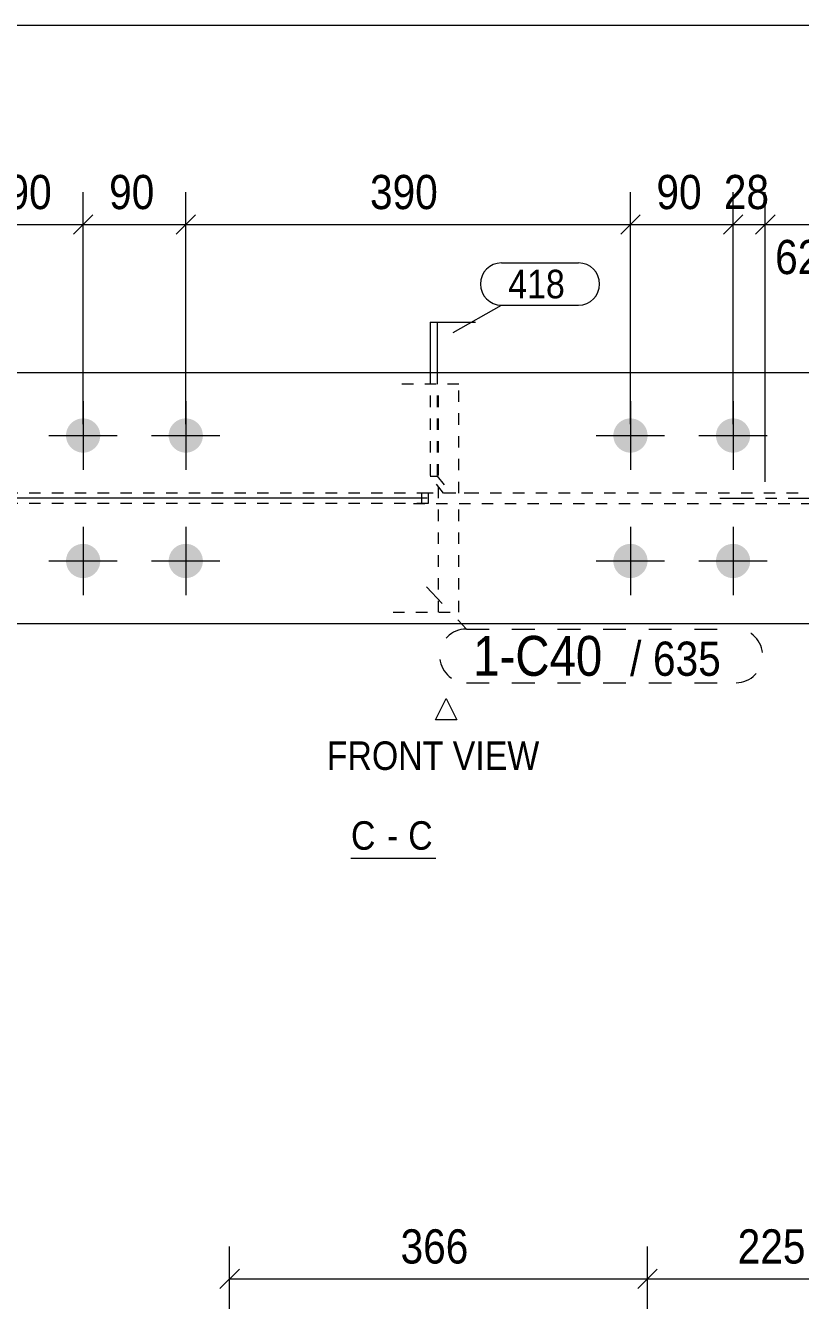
# Model space of a CAD drawing. Header units: millimetres. Extents: x 2 to 579, y 1 to 825.
# Drawn here: x 196.5 to 264.5, y 713.2 to 825 of the extents above; entities that cross this region are included whole.
import ezdxf

# ---------------------------------------------------------------- set-up
doc = ezdxf.new("R2010")
doc.units = ezdxf.units.MM
for name, pattern in [('XKITLINE00', [0]), ('XKITLINE01', [4, 1, -1, 1, -1]), ('XKITLINE02', [4, 2, -2]), ('XKITLINE03', [6, 3, -1, 1, -1])]:
    doc.linetypes.add(name, pattern=pattern)
for name, color, linetype, lineweight in [('Bolt', 3, 'Continuous', 0), ('Dimensions', 7, 'Continuous', 0), ('DrawingSheet', 5, 'Continuous', 0), ('OtherObjectType', 7, 'Continuous', 0), ('Part', 2, 'Continuous', 0), ('PartMark', 7, 'Continuous', 0)]:
    doc.layers.add(name, color=color, linetype=linetype, lineweight=lineweight)
doc.styles.add('ARIAL', font='ARIAL.TTF')

# ---------------------------------------------------------------- blocks, each defined once
blk = doc.blocks.new('*A58')
at = {"layer": 'Bolt'}
for points in [[(201.61, 790.55), (201.64, 790.55), (201.68, 790.55), (201.72, 790.54), (201.75, 790.54), (201.79, 790.53), (201.83, 790.53), (201.86, 790.52), (201.9, 790.51), (201.94, 790.51), (201.97, 790.5), (202.01, 790.49), (202.04, 790.47), (202.08, 790.46), (202.11, 790.45), (202.14, 790.44), (202.18, 790.42), (202.21, 790.41), (202.25, 790.39), (202.28, 790.37), (202.31, 790.36), (202.34, 790.34), (202.37, 790.32), (202.4, 790.3), (202.43, 790.28), (202.46, 790.25), (202.49, 790.23), (202.52, 790.21), (202.55, 790.19), (202.58, 790.16), (202.61, 790.14), (202.63, 790.11), (202.66, 790.08), (202.68, 790.06), (202.71, 790.03), (202.73, 790), (202.75, 789.97), (202.78, 789.94), (202.8, 789.91), (202.82, 789.88), (202.84, 789.85), (202.86, 789.82), (202.88, 789.79), (202.89, 789.76), (202.91, 789.72), (202.93, 789.69), (202.94, 789.66), (202.96, 789.62), (202.97, 789.59), (202.98, 789.56), (203, 789.52), (203.01, 789.49), (203.02, 789.45), (203.03, 789.41), (203.03, 789.38), (203.04, 789.34), (203.05, 789.31), (203.05, 789.27), (203.06, 789.23), (203.06, 789.2), (203.07, 789.16), (203.07, 789.12), (203.07, 789.09), (203.07, 789.05), (203.07, 789.01), (203.07, 788.98), (203.07, 788.94), (203.06, 788.9), (203.06, 788.87), (203.05, 788.83), (203.05, 788.79), (203.04, 788.76), (203.03, 788.72), (203.03, 788.69), (203.02, 788.65), (203.01, 788.61), (203, 788.58), (202.98, 788.54), (202.97, 788.51), (202.96, 788.48), (202.94, 788.44), (202.93, 788.41), (202.91, 788.38), (202.89, 788.34), (202.88, 788.31), (202.86, 788.28), (202.84, 788.25), (202.82, 788.22), (202.8, 788.19), (202.78, 788.16), (202.75, 788.13), (202.73, 788.1), (202.71, 788.07), (202.68, 788.04), (202.66, 788.02), (202.63, 787.99), (202.61, 787.96), (202.58, 787.94), (202.55, 787.91), (202.52, 787.89), (202.49, 787.87), (202.46, 787.85), (202.43, 787.82), (202.4, 787.8), (202.37, 787.78), (202.34, 787.76), (202.31, 787.74), (202.28, 787.73), (202.25, 787.71), (202.21, 787.69), (202.18, 787.68), (202.14, 787.66), (202.11, 787.65), (202.08, 787.64), (202.04, 787.63), (202.01, 787.61), (201.97, 787.6), (201.94, 787.59), (201.9, 787.59), (201.86, 787.58), (201.83, 787.57), (201.79, 787.57), (201.75, 787.56), (201.72, 787.56), (201.68, 787.55), (201.64, 787.55), (201.61, 787.55), (201.57, 787.55), (201.53, 787.55), (201.5, 787.55), (201.46, 787.55), (201.42, 787.56), (201.39, 787.56), (201.35, 787.57), (201.31, 787.57), (201.28, 787.58), (201.24, 787.59), (201.21, 787.59), (201.17, 787.6), (201.14, 787.61), (201.1, 787.63), (201.07, 787.64), (201.03, 787.65), (201, 787.66), (200.96, 787.68), (200.93, 787.69), (200.9, 787.71), (200.86, 787.73), (200.83, 787.74), (200.8, 787.76), (200.77, 787.78), (200.74, 787.8), (200.71, 787.82), (200.68, 787.85), (200.65, 787.87), (200.62, 787.89), (200.59, 787.91), (200.56, 787.94), (200.54, 787.96), (200.51, 787.99), (200.48, 788.02), (200.46, 788.04), (200.44, 788.07), (200.41, 788.1), (200.39, 788.13), (200.37, 788.16), (200.34, 788.19), (200.32, 788.22), (200.3, 788.25), (200.28, 788.28), (200.27, 788.31), (200.25, 788.34), (200.23, 788.38), (200.21, 788.41), (200.2, 788.44), (200.19, 788.48), (200.17, 788.51), (200.16, 788.54), (200.15, 788.58), (200.14, 788.61), (200.13, 788.65), (200.12, 788.69), (200.11, 788.72), (200.1, 788.76), (200.09, 788.79), (200.09, 788.83), (200.08, 788.87), (200.08, 788.9), (200.08, 788.94), (200.07, 788.98), (200.07, 789.01), (200.07, 789.05), (200.07, 789.09), (200.07, 789.12), (200.08, 789.16), (200.08, 789.2), (200.08, 789.23), (200.09, 789.27), (200.09, 789.31), (200.1, 789.34), (200.11, 789.38), (200.12, 789.41), (200.13, 789.45), (200.14, 789.49), (200.15, 789.52), (200.16, 789.56), (200.17, 789.59), (200.19, 789.62), (200.2, 789.66), (200.21, 789.69), (200.23, 789.72), (200.25, 789.76), (200.27, 789.79), (200.28, 789.82), (200.3, 789.85), (200.32, 789.88), (200.34, 789.91), (200.37, 789.94), (200.39, 789.97), (200.41, 790), (200.44, 790.03), (200.46, 790.06), (200.48, 790.08), (200.51, 790.11), (200.54, 790.14), (200.56, 790.16), (200.59, 790.19), (200.62, 790.21), (200.65, 790.23), (200.68, 790.25), (200.71, 790.28), (200.74, 790.3), (200.77, 790.32), (200.8, 790.34), (200.83, 790.36), (200.86, 790.37), (200.9, 790.39), (200.93, 790.41), (200.96, 790.42), (201, 790.44), (201.03, 790.45), (201.07, 790.46), (201.1, 790.47), (201.14, 790.49), (201.17, 790.5), (201.21, 790.51), (201.24, 790.51), (201.28, 790.52), (201.31, 790.53), (201.35, 790.53), (201.39, 790.54), (201.42, 790.54), (201.46, 790.55), (201.5, 790.55), (201.53, 790.55), (201.57, 790.55)], [(210.61, 790.55), (210.64, 790.55), (210.68, 790.55), (210.72, 790.54), (210.75, 790.54), (210.79, 790.53), (210.83, 790.53), (210.86, 790.52), (210.9, 790.51), (210.94, 790.51), (210.97, 790.5), (211.01, 790.49), (211.04, 790.47), (211.08, 790.46), (211.11, 790.45), (211.14, 790.44), (211.18, 790.42), (211.21, 790.41), (211.25, 790.39), (211.28, 790.37), (211.31, 790.36), (211.34, 790.34), (211.37, 790.32), (211.4, 790.3), (211.43, 790.28), (211.46, 790.25), (211.49, 790.23), (211.52, 790.21), (211.55, 790.19), (211.58, 790.16), (211.61, 790.14), (211.63, 790.11), (211.66, 790.08), (211.68, 790.06), (211.71, 790.03), (211.73, 790), (211.75, 789.97), (211.78, 789.94), (211.8, 789.91), (211.82, 789.88), (211.84, 789.85), (211.86, 789.82), (211.88, 789.79), (211.89, 789.76), (211.91, 789.72), (211.93, 789.69), (211.94, 789.66), (211.96, 789.62), (211.97, 789.59), (211.98, 789.56), (212, 789.52), (212.01, 789.49), (212.02, 789.45), (212.03, 789.41), (212.03, 789.38), (212.04, 789.34), (212.05, 789.31), (212.05, 789.27), (212.06, 789.23), (212.06, 789.2), (212.07, 789.16), (212.07, 789.12), (212.07, 789.09), (212.07, 789.05), (212.07, 789.01), (212.07, 788.98), (212.07, 788.94), (212.06, 788.9), (212.06, 788.87), (212.05, 788.83), (212.05, 788.79), (212.04, 788.76), (212.03, 788.72), (212.03, 788.69), (212.02, 788.65), (212.01, 788.61), (212, 788.58), (211.98, 788.54), (211.97, 788.51), (211.96, 788.48), (211.94, 788.44), (211.93, 788.41), (211.91, 788.38), (211.89, 788.34), (211.88, 788.31), (211.86, 788.28), (211.84, 788.25), (211.82, 788.22), (211.8, 788.19), (211.78, 788.16), (211.75, 788.13), (211.73, 788.1), (211.71, 788.07), (211.68, 788.04), (211.66, 788.02), (211.63, 787.99), (211.61, 787.96), (211.58, 787.94), (211.55, 787.91), (211.52, 787.89), (211.49, 787.87), (211.46, 787.85), (211.43, 787.82), (211.4, 787.8), (211.37, 787.78), (211.34, 787.76), (211.31, 787.74), (211.28, 787.73), (211.25, 787.71), (211.21, 787.69), (211.18, 787.68), (211.14, 787.66), (211.11, 787.65), (211.08, 787.64), (211.04, 787.63), (211.01, 787.61), (210.97, 787.6), (210.94, 787.59), (210.9, 787.59), (210.86, 787.58), (210.83, 787.57), (210.79, 787.57), (210.75, 787.56), (210.72, 787.56), (210.68, 787.55), (210.64, 787.55), (210.61, 787.55), (210.57, 787.55), (210.53, 787.55), (210.5, 787.55), (210.46, 787.55), (210.42, 787.56), (210.39, 787.56), (210.35, 787.57), (210.31, 787.57), (210.28, 787.58), (210.24, 787.59), (210.21, 787.59), (210.17, 787.6), (210.14, 787.61), (210.1, 787.63), (210.07, 787.64), (210.03, 787.65), (210, 787.66), (209.96, 787.68), (209.93, 787.69), (209.9, 787.71), (209.86, 787.73), (209.83, 787.74), (209.8, 787.76), (209.77, 787.78), (209.74, 787.8), (209.71, 787.82), (209.68, 787.85), (209.65, 787.87), (209.62, 787.89), (209.59, 787.91), (209.56, 787.94), (209.54, 787.96), (209.51, 787.99), (209.48, 788.02), (209.46, 788.04), (209.44, 788.07), (209.41, 788.1), (209.39, 788.13), (209.37, 788.16), (209.34, 788.19), (209.32, 788.22), (209.3, 788.25), (209.28, 788.28), (209.27, 788.31), (209.25, 788.34), (209.23, 788.38), (209.21, 788.41), (209.2, 788.44), (209.19, 788.48), (209.17, 788.51), (209.16, 788.54), (209.15, 788.58), (209.14, 788.61), (209.13, 788.65), (209.12, 788.69), (209.11, 788.72), (209.1, 788.76), (209.09, 788.79), (209.09, 788.83), (209.08, 788.87), (209.08, 788.9), (209.08, 788.94), (209.07, 788.98), (209.07, 789.01), (209.07, 789.05), (209.07, 789.09), (209.07, 789.12), (209.08, 789.16), (209.08, 789.2), (209.08, 789.23), (209.09, 789.27), (209.09, 789.31), (209.1, 789.34), (209.11, 789.38), (209.12, 789.41), (209.13, 789.45), (209.14, 789.49), (209.15, 789.52), (209.16, 789.56), (209.17, 789.59), (209.19, 789.62), (209.2, 789.66), (209.21, 789.69), (209.23, 789.72), (209.25, 789.76), (209.27, 789.79), (209.28, 789.82), (209.3, 789.85), (209.32, 789.88), (209.34, 789.91), (209.37, 789.94), (209.39, 789.97), (209.41, 790), (209.44, 790.03), (209.46, 790.06), (209.48, 790.08), (209.51, 790.11), (209.54, 790.14), (209.56, 790.16), (209.59, 790.19), (209.62, 790.21), (209.65, 790.23), (209.68, 790.25), (209.71, 790.28), (209.74, 790.3), (209.77, 790.32), (209.8, 790.34), (209.83, 790.36), (209.86, 790.37), (209.9, 790.39), (209.93, 790.41), (209.96, 790.42), (210, 790.44), (210.03, 790.45), (210.07, 790.46), (210.1, 790.47), (210.14, 790.49), (210.17, 790.5), (210.21, 790.51), (210.24, 790.51), (210.28, 790.52), (210.31, 790.53), (210.35, 790.53), (210.39, 790.54), (210.42, 790.54), (210.46, 790.55), (210.5, 790.55), (210.53, 790.55), (210.57, 790.55)], [(249.61, 790.55), (249.64, 790.55), (249.68, 790.55), (249.72, 790.54), (249.75, 790.54), (249.79, 790.53), (249.83, 790.53), (249.86, 790.52), (249.9, 790.51), (249.94, 790.51), (249.97, 790.5), (250.01, 790.49), (250.04, 790.47), (250.08, 790.46), (250.11, 790.45), (250.14, 790.44), (250.18, 790.42), (250.21, 790.41), (250.25, 790.39), (250.28, 790.37), (250.31, 790.36), (250.34, 790.34), (250.37, 790.32), (250.4, 790.3), (250.43, 790.28), (250.46, 790.25), (250.49, 790.23), (250.52, 790.21), (250.55, 790.19), (250.58, 790.16), (250.61, 790.14), (250.63, 790.11), (250.66, 790.08), (250.68, 790.06), (250.71, 790.03), (250.73, 790), (250.75, 789.97), (250.78, 789.94), (250.8, 789.91), (250.82, 789.88), (250.84, 789.85), (250.86, 789.82), (250.88, 789.79), (250.89, 789.76), (250.91, 789.72), (250.93, 789.69), (250.94, 789.66), (250.96, 789.62), (250.97, 789.59), (250.98, 789.56), (251, 789.52), (251.01, 789.49), (251.02, 789.45), (251.03, 789.41), (251.03, 789.38), (251.04, 789.34), (251.05, 789.31), (251.05, 789.27), (251.06, 789.23), (251.06, 789.2), (251.07, 789.16), (251.07, 789.12), (251.07, 789.09), (251.07, 789.05), (251.07, 789.01), (251.07, 788.98), (251.07, 788.94), (251.06, 788.9), (251.06, 788.87), (251.05, 788.83), (251.05, 788.79), (251.04, 788.76), (251.03, 788.72), (251.03, 788.69), (251.02, 788.65), (251.01, 788.61), (251, 788.58), (250.98, 788.54), (250.97, 788.51), (250.96, 788.48), (250.94, 788.44), (250.93, 788.41), (250.91, 788.38), (250.89, 788.34), (250.88, 788.31), (250.86, 788.28), (250.84, 788.25), (250.82, 788.22), (250.8, 788.19), (250.78, 788.16), (250.75, 788.13), (250.73, 788.1), (250.71, 788.07), (250.68, 788.04), (250.66, 788.02), (250.63, 787.99), (250.61, 787.96), (250.58, 787.94), (250.55, 787.91), (250.52, 787.89), (250.49, 787.87), (250.46, 787.85), (250.43, 787.82), (250.4, 787.8), (250.37, 787.78), (250.34, 787.76), (250.31, 787.74), (250.28, 787.73), (250.25, 787.71), (250.21, 787.69), (250.18, 787.68), (250.14, 787.66), (250.11, 787.65), (250.08, 787.64), (250.04, 787.63), (250.01, 787.61), (249.97, 787.6), (249.94, 787.59), (249.9, 787.59), (249.86, 787.58), (249.83, 787.57), (249.79, 787.57), (249.75, 787.56), (249.72, 787.56), (249.68, 787.55), (249.64, 787.55), (249.61, 787.55), (249.57, 787.55), (249.53, 787.55), (249.5, 787.55), (249.46, 787.55), (249.42, 787.56), (249.39, 787.56), (249.35, 787.57), (249.31, 787.57), (249.28, 787.58), (249.24, 787.59), (249.21, 787.59), (249.17, 787.6), (249.14, 787.61), (249.1, 787.63), (249.07, 787.64), (249.03, 787.65), (249, 787.66), (248.96, 787.68), (248.93, 787.69), (248.9, 787.71), (248.86, 787.73), (248.83, 787.74), (248.8, 787.76), (248.77, 787.78), (248.74, 787.8), (248.71, 787.82), (248.68, 787.85), (248.65, 787.87), (248.62, 787.89), (248.59, 787.91), (248.56, 787.94), (248.54, 787.96), (248.51, 787.99), (248.48, 788.02), (248.46, 788.04), (248.44, 788.07), (248.41, 788.1), (248.39, 788.13), (248.37, 788.16), (248.34, 788.19), (248.32, 788.22), (248.3, 788.25), (248.28, 788.28), (248.27, 788.31), (248.25, 788.34), (248.23, 788.38), (248.21, 788.41), (248.2, 788.44), (248.19, 788.48), (248.17, 788.51), (248.16, 788.54), (248.15, 788.58), (248.14, 788.61), (248.13, 788.65), (248.12, 788.69), (248.11, 788.72), (248.1, 788.76), (248.09, 788.79), (248.09, 788.83), (248.08, 788.87), (248.08, 788.9), (248.08, 788.94), (248.07, 788.98), (248.07, 789.01), (248.07, 789.05), (248.07, 789.09), (248.07, 789.12), (248.08, 789.16), (248.08, 789.2), (248.08, 789.23), (248.09, 789.27), (248.09, 789.31), (248.1, 789.34), (248.11, 789.38), (248.12, 789.41), (248.13, 789.45), (248.14, 789.49), (248.15, 789.52), (248.16, 789.56), (248.17, 789.59), (248.19, 789.62), (248.2, 789.66), (248.21, 789.69), (248.23, 789.72), (248.25, 789.76), (248.27, 789.79), (248.28, 789.82), (248.3, 789.85), (248.32, 789.88), (248.34, 789.91), (248.37, 789.94), (248.39, 789.97), (248.41, 790), (248.44, 790.03), (248.46, 790.06), (248.48, 790.08), (248.51, 790.11), (248.54, 790.14), (248.56, 790.16), (248.59, 790.19), (248.62, 790.21), (248.65, 790.23), (248.68, 790.25), (248.71, 790.28), (248.74, 790.3), (248.77, 790.32), (248.8, 790.34), (248.83, 790.36), (248.86, 790.37), (248.9, 790.39), (248.93, 790.41), (248.96, 790.42), (249, 790.44), (249.03, 790.45), (249.07, 790.46), (249.1, 790.47), (249.14, 790.49), (249.17, 790.5), (249.21, 790.51), (249.24, 790.51), (249.28, 790.52), (249.31, 790.53), (249.35, 790.53), (249.39, 790.54), (249.42, 790.54), (249.46, 790.55), (249.5, 790.55), (249.53, 790.55), (249.57, 790.55)], [(258.61, 790.55), (258.64, 790.55), (258.68, 790.55), (258.72, 790.54), (258.75, 790.54), (258.79, 790.53), (258.83, 790.53), (258.86, 790.52), (258.9, 790.51), (258.94, 790.51), (258.97, 790.5), (259.01, 790.49), (259.04, 790.47), (259.08, 790.46), (259.11, 790.45), (259.14, 790.44), (259.18, 790.42), (259.21, 790.41), (259.25, 790.39), (259.28, 790.37), (259.31, 790.36), (259.34, 790.34), (259.37, 790.32), (259.4, 790.3), (259.43, 790.28), (259.46, 790.25), (259.49, 790.23), (259.52, 790.21), (259.55, 790.19), (259.58, 790.16), (259.61, 790.14), (259.63, 790.11), (259.66, 790.08), (259.68, 790.06), (259.71, 790.03), (259.73, 790), (259.75, 789.97), (259.78, 789.94), (259.8, 789.91), (259.82, 789.88), (259.84, 789.85), (259.86, 789.82), (259.88, 789.79), (259.89, 789.76), (259.91, 789.72), (259.93, 789.69), (259.94, 789.66), (259.96, 789.62), (259.97, 789.59), (259.98, 789.56), (260, 789.52), (260.01, 789.49), (260.02, 789.45), (260.03, 789.41), (260.03, 789.38), (260.04, 789.34), (260.05, 789.31), (260.05, 789.27), (260.06, 789.23), (260.06, 789.2), (260.07, 789.16), (260.07, 789.12), (260.07, 789.09), (260.07, 789.05), (260.07, 789.01), (260.07, 788.98), (260.07, 788.94), (260.06, 788.9), (260.06, 788.87), (260.05, 788.83), (260.05, 788.79), (260.04, 788.76), (260.03, 788.72), (260.03, 788.69), (260.02, 788.65), (260.01, 788.61), (260, 788.58), (259.98, 788.54), (259.97, 788.51), (259.96, 788.48), (259.94, 788.44), (259.93, 788.41), (259.91, 788.38), (259.89, 788.34), (259.88, 788.31), (259.86, 788.28), (259.84, 788.25), (259.82, 788.22), (259.8, 788.19), (259.78, 788.16), (259.75, 788.13), (259.73, 788.1), (259.71, 788.07), (259.68, 788.04), (259.66, 788.02), (259.63, 787.99), (259.61, 787.96), (259.58, 787.94), (259.55, 787.91), (259.52, 787.89), (259.49, 787.87), (259.46, 787.85), (259.43, 787.82), (259.4, 787.8), (259.37, 787.78), (259.34, 787.76), (259.31, 787.74), (259.28, 787.73), (259.25, 787.71), (259.21, 787.69), (259.18, 787.68), (259.14, 787.66), (259.11, 787.65), (259.08, 787.64), (259.04, 787.63), (259.01, 787.61), (258.97, 787.6), (258.94, 787.59), (258.9, 787.59), (258.86, 787.58), (258.83, 787.57), (258.79, 787.57), (258.75, 787.56), (258.72, 787.56), (258.68, 787.55), (258.64, 787.55), (258.61, 787.55), (258.57, 787.55), (258.53, 787.55), (258.5, 787.55), (258.46, 787.55), (258.42, 787.56), (258.39, 787.56), (258.35, 787.57), (258.31, 787.57), (258.28, 787.58), (258.24, 787.59), (258.21, 787.59), (258.17, 787.6), (258.14, 787.61), (258.1, 787.63), (258.07, 787.64), (258.03, 787.65), (258, 787.66), (257.96, 787.68), (257.93, 787.69), (257.9, 787.71), (257.86, 787.73), (257.83, 787.74), (257.8, 787.76), (257.77, 787.78), (257.74, 787.8), (257.71, 787.82), (257.68, 787.85), (257.65, 787.87), (257.62, 787.89), (257.59, 787.91), (257.56, 787.94), (257.54, 787.96), (257.51, 787.99), (257.48, 788.02), (257.46, 788.04), (257.44, 788.07), (257.41, 788.1), (257.39, 788.13), (257.37, 788.16), (257.34, 788.19), (257.32, 788.22), (257.3, 788.25), (257.28, 788.28), (257.27, 788.31), (257.25, 788.34), (257.23, 788.38), (257.21, 788.41), (257.2, 788.44), (257.19, 788.48), (257.17, 788.51), (257.16, 788.54), (257.15, 788.58), (257.14, 788.61), (257.13, 788.65), (257.12, 788.69), (257.11, 788.72), (257.1, 788.76), (257.09, 788.79), (257.09, 788.83), (257.08, 788.87), (257.08, 788.9), (257.08, 788.94), (257.07, 788.98), (257.07, 789.01), (257.07, 789.05), (257.07, 789.09), (257.07, 789.12), (257.08, 789.16), (257.08, 789.2), (257.08, 789.23), (257.09, 789.27), (257.09, 789.31), (257.1, 789.34), (257.11, 789.38), (257.12, 789.41), (257.13, 789.45), (257.14, 789.49), (257.15, 789.52), (257.16, 789.56), (257.17, 789.59), (257.19, 789.62), (257.2, 789.66), (257.21, 789.69), (257.23, 789.72), (257.25, 789.76), (257.27, 789.79), (257.28, 789.82), (257.3, 789.85), (257.32, 789.88), (257.34, 789.91), (257.37, 789.94), (257.39, 789.97), (257.41, 790), (257.44, 790.03), (257.46, 790.06), (257.48, 790.08), (257.51, 790.11), (257.54, 790.14), (257.56, 790.16), (257.59, 790.19), (257.62, 790.21), (257.65, 790.23), (257.68, 790.25), (257.71, 790.28), (257.74, 790.3), (257.77, 790.32), (257.8, 790.34), (257.83, 790.36), (257.86, 790.37), (257.9, 790.39), (257.93, 790.41), (257.96, 790.42), (258, 790.44), (258.03, 790.45), (258.07, 790.46), (258.1, 790.47), (258.14, 790.49), (258.17, 790.5), (258.21, 790.51), (258.24, 790.51), (258.28, 790.52), (258.31, 790.53), (258.35, 790.53), (258.39, 790.54), (258.42, 790.54), (258.46, 790.55), (258.5, 790.55), (258.53, 790.55), (258.57, 790.55)], [(201.61, 779.55), (201.64, 779.55), (201.68, 779.55), (201.72, 779.54), (201.75, 779.54), (201.79, 779.53), (201.83, 779.53), (201.86, 779.52), (201.9, 779.51), (201.94, 779.51), (201.97, 779.5), (202.01, 779.49), (202.04, 779.47), (202.08, 779.46), (202.11, 779.45), (202.14, 779.44), (202.18, 779.42), (202.21, 779.41), (202.25, 779.39), (202.28, 779.37), (202.31, 779.36), (202.34, 779.34), (202.37, 779.32), (202.4, 779.3), (202.43, 779.28), (202.46, 779.25), (202.49, 779.23), (202.52, 779.21), (202.55, 779.19), (202.58, 779.16), (202.61, 779.14), (202.63, 779.11), (202.66, 779.08), (202.68, 779.06), (202.71, 779.03), (202.73, 779), (202.75, 778.97), (202.78, 778.94), (202.8, 778.91), (202.82, 778.88), (202.84, 778.85), (202.86, 778.82), (202.88, 778.79), (202.89, 778.76), (202.91, 778.72), (202.93, 778.69), (202.94, 778.66), (202.96, 778.62), (202.97, 778.59), (202.98, 778.56), (203, 778.52), (203.01, 778.49), (203.02, 778.45), (203.03, 778.41), (203.03, 778.38), (203.04, 778.34), (203.05, 778.31), (203.05, 778.27), (203.06, 778.23), (203.06, 778.2), (203.07, 778.16), (203.07, 778.12), (203.07, 778.09), (203.07, 778.05), (203.07, 778.01), (203.07, 777.98), (203.07, 777.94), (203.06, 777.9), (203.06, 777.87), (203.05, 777.83), (203.05, 777.79), (203.04, 777.76), (203.03, 777.72), (203.03, 777.69), (203.02, 777.65), (203.01, 777.61), (203, 777.58), (202.98, 777.54), (202.97, 777.51), (202.96, 777.48), (202.94, 777.44), (202.93, 777.41), (202.91, 777.38), (202.89, 777.34), (202.88, 777.31), (202.86, 777.28), (202.84, 777.25), (202.82, 777.22), (202.8, 777.19), (202.78, 777.16), (202.75, 777.13), (202.73, 777.1), (202.71, 777.07), (202.68, 777.04), (202.66, 777.02), (202.63, 776.99), (202.61, 776.96), (202.58, 776.94), (202.55, 776.91), (202.52, 776.89), (202.49, 776.87), (202.46, 776.85), (202.43, 776.82), (202.4, 776.8), (202.37, 776.78), (202.34, 776.76), (202.31, 776.74), (202.28, 776.73), (202.25, 776.71), (202.21, 776.69), (202.18, 776.68), (202.14, 776.66), (202.11, 776.65), (202.08, 776.64), (202.04, 776.63), (202.01, 776.61), (201.97, 776.6), (201.94, 776.59), (201.9, 776.59), (201.86, 776.58), (201.83, 776.57), (201.79, 776.57), (201.75, 776.56), (201.72, 776.56), (201.68, 776.55), (201.64, 776.55), (201.61, 776.55), (201.57, 776.55), (201.53, 776.55), (201.5, 776.55), (201.46, 776.55), (201.42, 776.56), (201.39, 776.56), (201.35, 776.57), (201.31, 776.57), (201.28, 776.58), (201.24, 776.59), (201.21, 776.59), (201.17, 776.6), (201.14, 776.61), (201.1, 776.63), (201.07, 776.64), (201.03, 776.65), (201, 776.66), (200.96, 776.68), (200.93, 776.69), (200.9, 776.71), (200.86, 776.73), (200.83, 776.74), (200.8, 776.76), (200.77, 776.78), (200.74, 776.8), (200.71, 776.82), (200.68, 776.85), (200.65, 776.87), (200.62, 776.89), (200.59, 776.91), (200.56, 776.94), (200.54, 776.96), (200.51, 776.99), (200.48, 777.02), (200.46, 777.04), (200.44, 777.07), (200.41, 777.1), (200.39, 777.13), (200.37, 777.16), (200.34, 777.19), (200.32, 777.22), (200.3, 777.25), (200.28, 777.28), (200.27, 777.31), (200.25, 777.34), (200.23, 777.38), (200.21, 777.41), (200.2, 777.44), (200.19, 777.48), (200.17, 777.51), (200.16, 777.54), (200.15, 777.58), (200.14, 777.61), (200.13, 777.65), (200.12, 777.69), (200.11, 777.72), (200.1, 777.76), (200.09, 777.79), (200.09, 777.83), (200.08, 777.87), (200.08, 777.9), (200.08, 777.94), (200.07, 777.98), (200.07, 778.01), (200.07, 778.05), (200.07, 778.09), (200.07, 778.12), (200.08, 778.16), (200.08, 778.2), (200.08, 778.23), (200.09, 778.27), (200.09, 778.31), (200.1, 778.34), (200.11, 778.38), (200.12, 778.41), (200.13, 778.45), (200.14, 778.49), (200.15, 778.52), (200.16, 778.56), (200.17, 778.59), (200.19, 778.62), (200.2, 778.66), (200.21, 778.69), (200.23, 778.72), (200.25, 778.76), (200.27, 778.79), (200.28, 778.82), (200.3, 778.85), (200.32, 778.88), (200.34, 778.91), (200.37, 778.94), (200.39, 778.97), (200.41, 779), (200.44, 779.03), (200.46, 779.06), (200.48, 779.08), (200.51, 779.11), (200.54, 779.14), (200.56, 779.16), (200.59, 779.19), (200.62, 779.21), (200.65, 779.23), (200.68, 779.25), (200.71, 779.28), (200.74, 779.3), (200.77, 779.32), (200.8, 779.34), (200.83, 779.36), (200.86, 779.37), (200.9, 779.39), (200.93, 779.41), (200.96, 779.42), (201, 779.44), (201.03, 779.45), (201.07, 779.46), (201.1, 779.47), (201.14, 779.49), (201.17, 779.5), (201.21, 779.51), (201.24, 779.51), (201.28, 779.52), (201.31, 779.53), (201.35, 779.53), (201.39, 779.54), (201.42, 779.54), (201.46, 779.55), (201.5, 779.55), (201.53, 779.55), (201.57, 779.55)], [(210.61, 779.55), (210.64, 779.55), (210.68, 779.55), (210.72, 779.54), (210.75, 779.54), (210.79, 779.53), (210.83, 779.53), (210.86, 779.52), (210.9, 779.51), (210.94, 779.51), (210.97, 779.5), (211.01, 779.49), (211.04, 779.47), (211.08, 779.46), (211.11, 779.45), (211.14, 779.44), (211.18, 779.42), (211.21, 779.41), (211.25, 779.39), (211.28, 779.37), (211.31, 779.36), (211.34, 779.34), (211.37, 779.32), (211.4, 779.3), (211.43, 779.28), (211.46, 779.25), (211.49, 779.23), (211.52, 779.21), (211.55, 779.19), (211.58, 779.16), (211.61, 779.14), (211.63, 779.11), (211.66, 779.08), (211.68, 779.06), (211.71, 779.03), (211.73, 779), (211.75, 778.97), (211.78, 778.94), (211.8, 778.91), (211.82, 778.88), (211.84, 778.85), (211.86, 778.82), (211.88, 778.79), (211.89, 778.76), (211.91, 778.72), (211.93, 778.69), (211.94, 778.66), (211.96, 778.62), (211.97, 778.59), (211.98, 778.56), (212, 778.52), (212.01, 778.49), (212.02, 778.45), (212.03, 778.41), (212.03, 778.38), (212.04, 778.34), (212.05, 778.31), (212.05, 778.27), (212.06, 778.23), (212.06, 778.2), (212.07, 778.16), (212.07, 778.12), (212.07, 778.09), (212.07, 778.05), (212.07, 778.01), (212.07, 777.98), (212.07, 777.94), (212.06, 777.9), (212.06, 777.87), (212.05, 777.83), (212.05, 777.79), (212.04, 777.76), (212.03, 777.72), (212.03, 777.69), (212.02, 777.65), (212.01, 777.61), (212, 777.58), (211.98, 777.54), (211.97, 777.51), (211.96, 777.48), (211.94, 777.44), (211.93, 777.41), (211.91, 777.38), (211.89, 777.34), (211.88, 777.31), (211.86, 777.28), (211.84, 777.25), (211.82, 777.22), (211.8, 777.19), (211.78, 777.16), (211.75, 777.13), (211.73, 777.1), (211.71, 777.07), (211.68, 777.04), (211.66, 777.02), (211.63, 776.99), (211.61, 776.96), (211.58, 776.94), (211.55, 776.91), (211.52, 776.89), (211.49, 776.87), (211.46, 776.85), (211.43, 776.82), (211.4, 776.8), (211.37, 776.78), (211.34, 776.76), (211.31, 776.74), (211.28, 776.73), (211.25, 776.71), (211.21, 776.69), (211.18, 776.68), (211.14, 776.66), (211.11, 776.65), (211.08, 776.64), (211.04, 776.63), (211.01, 776.61), (210.97, 776.6), (210.94, 776.59), (210.9, 776.59), (210.86, 776.58), (210.83, 776.57), (210.79, 776.57), (210.75, 776.56), (210.72, 776.56), (210.68, 776.55), (210.64, 776.55), (210.61, 776.55), (210.57, 776.55), (210.53, 776.55), (210.5, 776.55), (210.46, 776.55), (210.42, 776.56), (210.39, 776.56), (210.35, 776.57), (210.31, 776.57), (210.28, 776.58), (210.24, 776.59), (210.21, 776.59), (210.17, 776.6), (210.14, 776.61), (210.1, 776.63), (210.07, 776.64), (210.03, 776.65), (210, 776.66), (209.96, 776.68), (209.93, 776.69), (209.9, 776.71), (209.86, 776.73), (209.83, 776.74), (209.8, 776.76), (209.77, 776.78), (209.74, 776.8), (209.71, 776.82), (209.68, 776.85), (209.65, 776.87), (209.62, 776.89), (209.59, 776.91), (209.56, 776.94), (209.54, 776.96), (209.51, 776.99), (209.48, 777.02), (209.46, 777.04), (209.44, 777.07), (209.41, 777.1), (209.39, 777.13), (209.37, 777.16), (209.34, 777.19), (209.32, 777.22), (209.3, 777.25), (209.28, 777.28), (209.27, 777.31), (209.25, 777.34), (209.23, 777.38), (209.21, 777.41), (209.2, 777.44), (209.19, 777.48), (209.17, 777.51), (209.16, 777.54), (209.15, 777.58), (209.14, 777.61), (209.13, 777.65), (209.12, 777.69), (209.11, 777.72), (209.1, 777.76), (209.09, 777.79), (209.09, 777.83), (209.08, 777.87), (209.08, 777.9), (209.08, 777.94), (209.07, 777.98), (209.07, 778.01), (209.07, 778.05), (209.07, 778.09), (209.07, 778.12), (209.08, 778.16), (209.08, 778.2), (209.08, 778.23), (209.09, 778.27), (209.09, 778.31), (209.1, 778.34), (209.11, 778.38), (209.12, 778.41), (209.13, 778.45), (209.14, 778.49), (209.15, 778.52), (209.16, 778.56), (209.17, 778.59), (209.19, 778.62), (209.2, 778.66), (209.21, 778.69), (209.23, 778.72), (209.25, 778.76), (209.27, 778.79), (209.28, 778.82), (209.3, 778.85), (209.32, 778.88), (209.34, 778.91), (209.37, 778.94), (209.39, 778.97), (209.41, 779), (209.44, 779.03), (209.46, 779.06), (209.48, 779.08), (209.51, 779.11), (209.54, 779.14), (209.56, 779.16), (209.59, 779.19), (209.62, 779.21), (209.65, 779.23), (209.68, 779.25), (209.71, 779.28), (209.74, 779.3), (209.77, 779.32), (209.8, 779.34), (209.83, 779.36), (209.86, 779.37), (209.9, 779.39), (209.93, 779.41), (209.96, 779.42), (210, 779.44), (210.03, 779.45), (210.07, 779.46), (210.1, 779.47), (210.14, 779.49), (210.17, 779.5), (210.21, 779.51), (210.24, 779.51), (210.28, 779.52), (210.31, 779.53), (210.35, 779.53), (210.39, 779.54), (210.42, 779.54), (210.46, 779.55), (210.5, 779.55), (210.53, 779.55), (210.57, 779.55)], [(249.61, 779.55), (249.64, 779.55), (249.68, 779.55), (249.72, 779.54), (249.75, 779.54), (249.79, 779.53), (249.83, 779.53), (249.86, 779.52), (249.9, 779.51), (249.94, 779.51), (249.97, 779.5), (250.01, 779.49), (250.04, 779.47), (250.08, 779.46), (250.11, 779.45), (250.14, 779.44), (250.18, 779.42), (250.21, 779.41), (250.25, 779.39), (250.28, 779.37), (250.31, 779.36), (250.34, 779.34), (250.37, 779.32), (250.4, 779.3), (250.43, 779.28), (250.46, 779.25), (250.49, 779.23), (250.52, 779.21), (250.55, 779.19), (250.58, 779.16), (250.61, 779.14), (250.63, 779.11), (250.66, 779.08), (250.68, 779.06), (250.71, 779.03), (250.73, 779), (250.75, 778.97), (250.78, 778.94), (250.8, 778.91), (250.82, 778.88), (250.84, 778.85), (250.86, 778.82), (250.88, 778.79), (250.89, 778.76), (250.91, 778.72), (250.93, 778.69), (250.94, 778.66), (250.96, 778.62), (250.97, 778.59), (250.98, 778.56), (251, 778.52), (251.01, 778.49), (251.02, 778.45), (251.03, 778.41), (251.03, 778.38), (251.04, 778.34), (251.05, 778.31), (251.05, 778.27), (251.06, 778.23), (251.06, 778.2), (251.07, 778.16), (251.07, 778.12), (251.07, 778.09), (251.07, 778.05), (251.07, 778.01), (251.07, 777.98), (251.07, 777.94), (251.06, 777.9), (251.06, 777.87), (251.05, 777.83), (251.05, 777.79), (251.04, 777.76), (251.03, 777.72), (251.03, 777.69), (251.02, 777.65), (251.01, 777.61), (251, 777.58), (250.98, 777.54), (250.97, 777.51), (250.96, 777.48), (250.94, 777.44), (250.93, 777.41), (250.91, 777.38), (250.89, 777.34), (250.88, 777.31), (250.86, 777.28), (250.84, 777.25), (250.82, 777.22), (250.8, 777.19), (250.78, 777.16), (250.75, 777.13), (250.73, 777.1), (250.71, 777.07), (250.68, 777.04), (250.66, 777.02), (250.63, 776.99), (250.61, 776.96), (250.58, 776.94), (250.55, 776.91), (250.52, 776.89), (250.49, 776.87), (250.46, 776.85), (250.43, 776.82), (250.4, 776.8), (250.37, 776.78), (250.34, 776.76), (250.31, 776.74), (250.28, 776.73), (250.25, 776.71), (250.21, 776.69), (250.18, 776.68), (250.14, 776.66), (250.11, 776.65), (250.08, 776.64), (250.04, 776.63), (250.01, 776.61), (249.97, 776.6), (249.94, 776.59), (249.9, 776.59), (249.86, 776.58), (249.83, 776.57), (249.79, 776.57), (249.75, 776.56), (249.72, 776.56), (249.68, 776.55), (249.64, 776.55), (249.61, 776.55), (249.57, 776.55), (249.53, 776.55), (249.5, 776.55), (249.46, 776.55), (249.42, 776.56), (249.39, 776.56), (249.35, 776.57), (249.31, 776.57), (249.28, 776.58), (249.24, 776.59), (249.21, 776.59), (249.17, 776.6), (249.14, 776.61), (249.1, 776.63), (249.07, 776.64), (249.03, 776.65), (249, 776.66), (248.96, 776.68), (248.93, 776.69), (248.9, 776.71), (248.86, 776.73), (248.83, 776.74), (248.8, 776.76), (248.77, 776.78), (248.74, 776.8), (248.71, 776.82), (248.68, 776.85), (248.65, 776.87), (248.62, 776.89), (248.59, 776.91), (248.56, 776.94), (248.54, 776.96), (248.51, 776.99), (248.48, 777.02), (248.46, 777.04), (248.44, 777.07), (248.41, 777.1), (248.39, 777.13), (248.37, 777.16), (248.34, 777.19), (248.32, 777.22), (248.3, 777.25), (248.28, 777.28), (248.27, 777.31), (248.25, 777.34), (248.23, 777.38), (248.21, 777.41), (248.2, 777.44), (248.19, 777.48), (248.17, 777.51), (248.16, 777.54), (248.15, 777.58), (248.14, 777.61), (248.13, 777.65), (248.12, 777.69), (248.11, 777.72), (248.1, 777.76), (248.09, 777.79), (248.09, 777.83), (248.08, 777.87), (248.08, 777.9), (248.08, 777.94), (248.07, 777.98), (248.07, 778.01), (248.07, 778.05), (248.07, 778.09), (248.07, 778.12), (248.08, 778.16), (248.08, 778.2), (248.08, 778.23), (248.09, 778.27), (248.09, 778.31), (248.1, 778.34), (248.11, 778.38), (248.12, 778.41), (248.13, 778.45), (248.14, 778.49), (248.15, 778.52), (248.16, 778.56), (248.17, 778.59), (248.19, 778.62), (248.2, 778.66), (248.21, 778.69), (248.23, 778.72), (248.25, 778.76), (248.27, 778.79), (248.28, 778.82), (248.3, 778.85), (248.32, 778.88), (248.34, 778.91), (248.37, 778.94), (248.39, 778.97), (248.41, 779), (248.44, 779.03), (248.46, 779.06), (248.48, 779.08), (248.51, 779.11), (248.54, 779.14), (248.56, 779.16), (248.59, 779.19), (248.62, 779.21), (248.65, 779.23), (248.68, 779.25), (248.71, 779.28), (248.74, 779.3), (248.77, 779.32), (248.8, 779.34), (248.83, 779.36), (248.86, 779.37), (248.9, 779.39), (248.93, 779.41), (248.96, 779.42), (249, 779.44), (249.03, 779.45), (249.07, 779.46), (249.1, 779.47), (249.14, 779.49), (249.17, 779.5), (249.21, 779.51), (249.24, 779.51), (249.28, 779.52), (249.31, 779.53), (249.35, 779.53), (249.39, 779.54), (249.42, 779.54), (249.46, 779.55), (249.5, 779.55), (249.53, 779.55), (249.57, 779.55)], [(258.61, 779.55), (258.64, 779.55), (258.68, 779.55), (258.72, 779.54), (258.75, 779.54), (258.79, 779.53), (258.83, 779.53), (258.86, 779.52), (258.9, 779.51), (258.94, 779.51), (258.97, 779.5), (259.01, 779.49), (259.04, 779.47), (259.08, 779.46), (259.11, 779.45), (259.14, 779.44), (259.18, 779.42), (259.21, 779.41), (259.25, 779.39), (259.28, 779.37), (259.31, 779.36), (259.34, 779.34), (259.37, 779.32), (259.4, 779.3), (259.43, 779.28), (259.46, 779.25), (259.49, 779.23), (259.52, 779.21), (259.55, 779.19), (259.58, 779.16), (259.61, 779.14), (259.63, 779.11), (259.66, 779.08), (259.68, 779.06), (259.71, 779.03), (259.73, 779), (259.75, 778.97), (259.78, 778.94), (259.8, 778.91), (259.82, 778.88), (259.84, 778.85), (259.86, 778.82), (259.88, 778.79), (259.89, 778.76), (259.91, 778.72), (259.93, 778.69), (259.94, 778.66), (259.96, 778.62), (259.97, 778.59), (259.98, 778.56), (260, 778.52), (260.01, 778.49), (260.02, 778.45), (260.03, 778.41), (260.03, 778.38), (260.04, 778.34), (260.05, 778.31), (260.05, 778.27), (260.06, 778.23), (260.06, 778.2), (260.07, 778.16), (260.07, 778.12), (260.07, 778.09), (260.07, 778.05), (260.07, 778.01), (260.07, 777.98), (260.07, 777.94), (260.06, 777.9), (260.06, 777.87), (260.05, 777.83), (260.05, 777.79), (260.04, 777.76), (260.03, 777.72), (260.03, 777.69), (260.02, 777.65), (260.01, 777.61), (260, 777.58), (259.98, 777.54), (259.97, 777.51), (259.96, 777.48), (259.94, 777.44), (259.93, 777.41), (259.91, 777.38), (259.89, 777.34), (259.88, 777.31), (259.86, 777.28), (259.84, 777.25), (259.82, 777.22), (259.8, 777.19), (259.78, 777.16), (259.75, 777.13), (259.73, 777.1), (259.71, 777.07), (259.68, 777.04), (259.66, 777.02), (259.63, 776.99), (259.61, 776.96), (259.58, 776.94), (259.55, 776.91), (259.52, 776.89), (259.49, 776.87), (259.46, 776.85), (259.43, 776.82), (259.4, 776.8), (259.37, 776.78), (259.34, 776.76), (259.31, 776.74), (259.28, 776.73), (259.25, 776.71), (259.21, 776.69), (259.18, 776.68), (259.14, 776.66), (259.11, 776.65), (259.08, 776.64), (259.04, 776.63), (259.01, 776.61), (258.97, 776.6), (258.94, 776.59), (258.9, 776.59), (258.86, 776.58), (258.83, 776.57), (258.79, 776.57), (258.75, 776.56), (258.72, 776.56), (258.68, 776.55), (258.64, 776.55), (258.61, 776.55), (258.57, 776.55), (258.53, 776.55), (258.5, 776.55), (258.46, 776.55), (258.42, 776.56), (258.39, 776.56), (258.35, 776.57), (258.31, 776.57), (258.28, 776.58), (258.24, 776.59), (258.21, 776.59), (258.17, 776.6), (258.14, 776.61), (258.1, 776.63), (258.07, 776.64), (258.03, 776.65), (258, 776.66), (257.96, 776.68), (257.93, 776.69), (257.9, 776.71), (257.86, 776.73), (257.83, 776.74), (257.8, 776.76), (257.77, 776.78), (257.74, 776.8), (257.71, 776.82), (257.68, 776.85), (257.65, 776.87), (257.62, 776.89), (257.59, 776.91), (257.56, 776.94), (257.54, 776.96), (257.51, 776.99), (257.48, 777.02), (257.46, 777.04), (257.44, 777.07), (257.41, 777.1), (257.39, 777.13), (257.37, 777.16), (257.34, 777.19), (257.32, 777.22), (257.3, 777.25), (257.28, 777.28), (257.27, 777.31), (257.25, 777.34), (257.23, 777.38), (257.21, 777.41), (257.2, 777.44), (257.19, 777.48), (257.17, 777.51), (257.16, 777.54), (257.15, 777.58), (257.14, 777.61), (257.13, 777.65), (257.12, 777.69), (257.11, 777.72), (257.1, 777.76), (257.09, 777.79), (257.09, 777.83), (257.08, 777.87), (257.08, 777.9), (257.08, 777.94), (257.07, 777.98), (257.07, 778.01), (257.07, 778.05), (257.07, 778.09), (257.07, 778.12), (257.08, 778.16), (257.08, 778.2), (257.08, 778.23), (257.09, 778.27), (257.09, 778.31), (257.1, 778.34), (257.11, 778.38), (257.12, 778.41), (257.13, 778.45), (257.14, 778.49), (257.15, 778.52), (257.16, 778.56), (257.17, 778.59), (257.19, 778.62), (257.2, 778.66), (257.21, 778.69), (257.23, 778.72), (257.25, 778.76), (257.27, 778.79), (257.28, 778.82), (257.3, 778.85), (257.32, 778.88), (257.34, 778.91), (257.37, 778.94), (257.39, 778.97), (257.41, 779), (257.44, 779.03), (257.46, 779.06), (257.48, 779.08), (257.51, 779.11), (257.54, 779.14), (257.56, 779.16), (257.59, 779.19), (257.62, 779.21), (257.65, 779.23), (257.68, 779.25), (257.71, 779.28), (257.74, 779.3), (257.77, 779.32), (257.8, 779.34), (257.83, 779.36), (257.86, 779.37), (257.9, 779.39), (257.93, 779.41), (257.96, 779.42), (258, 779.44), (258.03, 779.45), (258.07, 779.46), (258.1, 779.47), (258.14, 779.49), (258.17, 779.5), (258.21, 779.51), (258.24, 779.51), (258.28, 779.52), (258.31, 779.53), (258.35, 779.53), (258.39, 779.54), (258.42, 779.54), (258.46, 779.55), (258.5, 779.55), (258.53, 779.55), (258.57, 779.55)]]:
    blk.add_hatch(color=3, dxfattribs=at).paths.add_polyline_path(points, flags=17)
at = {"layer": 'Bolt', "color": 3, "linetype": 'XKITLINE00', "lineweight": 0}
for p, q in [((201.57, 792.05), (201.57, 786.05)), ((210.57, 792.05), (210.57, 786.05)), ((249.57, 792.05), (249.57, 786.05)), ((258.57, 792.05), (258.57, 786.05)), ((198.57, 789.05), (204.57, 789.05)), ((207.57, 789.05), (213.57, 789.05)), ((246.57, 789.05), (252.57, 789.05)), ((255.57, 789.05), (261.57, 789.05)), ((201.57, 781.05), (201.57, 775.05)), ((210.57, 781.05), (210.57, 775.05)), ((249.57, 781.05), (249.57, 775.05)), ((258.57, 781.05), (258.57, 775.05)), ((198.57, 778.05), (204.57, 778.05)), ((207.57, 778.05), (213.57, 778.05)), ((246.57, 778.05), (252.57, 778.05)), ((255.57, 778.05), (261.57, 778.05))]:
    blk.add_line(p, q, dxfattribs=at)
blk = doc.blocks.new('*A61')
at = {"layer": 'Part'}
blk.add_hatch(color=2, dxfattribs=at).paths.add_polyline_path([(269.78, 784.95), (271.38, 784.95), (270.58, 783.55)], flags=17)
at = {"layer": 'Part', "color": 7, "linetype": 'XKITLINE01', "lineweight": 0}
for p, q in [((234.53, 793.55), (228.76, 793.55)), ((232.75, 773.55), (232.75, 793.55)), ((234.53, 784), (234.53, 793.55)), ((290.05, 793.55), (284.27, 793.55)), ((288.27, 793.55), (288.27, 784)), ((290.05, 773.55), (290.05, 793.55)), ((288.27, 784), (230.54, 784)), ((230.54, 783.1), (288.27, 783.1)), ((234.53, 773.55), (234.53, 783.1)), ((288.27, 783.1), (288.27, 773.55)), ((228.76, 773.55), (234.53, 773.55)), ((284.27, 773.55), (290.05, 773.55))]:
    blk.add_line(p, q, dxfattribs=at)
at = {"layer": 'Part', "color": 2, "linetype": 'XKITLINE00', "lineweight": 0}
for p, q in [((270.58, 783.55), (269.78, 784.95)), ((269.78, 784.95), (271.38, 784.95)), ((271.38, 784.95), (270.58, 783.55))]:
    blk.add_line(p, q, dxfattribs=at)
at = {"layer": 'Part', "color": 7, "linetype": 'XKITLINE03', "lineweight": 0}
blk.add_line((257.41, 783.55), (267.59, 783.55), dxfattribs=at)
at = {"layer": 'Part', "color": 2, "linetype": 'XKITLINE00', "lineweight": 0}
blk.add_circle((270.58, 784.45), 1, dxfattribs=at)
blk = doc.blocks.new('*A62')
at = {"layer": 'Part', "color": 2, "linetype": 'XKITLINE00', "lineweight": 0}
for p, q in [((302.48, 794.55), (169.47, 794.55)), ((302.48, 772.55), (169.47, 772.55))]:
    blk.add_line(p, q, dxfattribs=at)
blk = doc.blocks.new('*A67')
at = {"layer": 'Part', "color": 7, "linetype": 'XKITLINE01', "lineweight": 0}
for p, q in [((182.82, 793.55), (187.75, 793.55)), ((186.08, 773.55), (186.08, 793.55)), ((187.75, 784), (187.75, 793.55)), ((231.84, 784), (184.48, 784)), ((231.27, 783.1), (231.27, 784)), ((231.84, 784), (231.84, 783.1)), ((231.84, 783.1), (184.48, 783.1)), ((187.75, 773.55), (187.75, 783.1)), ((182.82, 773.55), (187.75, 773.55))]:
    blk.add_line(p, q, dxfattribs=at)
at = {"layer": 'Part', "color": 7, "linetype": 'XKITLINE03', "lineweight": 0}
blk.add_line((218.28, 783.55), (209.59, 783.55), dxfattribs=at)
blk = doc.blocks.new('*A68')
at = {"layer": 'Part', "color": 2, "linetype": 'XKITLINE00', "lineweight": 0}
for p, q in [((232, 799), (232.62, 799)), ((232, 799), (232, 794.55)), ((232.62, 799), (232.62, 794.55)), ((232.62, 799), (235.98, 799))]:
    blk.add_line(p, q, dxfattribs=at)
at = {"layer": 'Part', "color": 7, "linetype": 'XKITLINE01', "lineweight": 0}
for p, q in [((232, 794.55), (232, 785.5)), ((232.62, 794.55), (232.62, 785.5)), ((233.18, 784), (232, 785.5)), ((232, 785.5), (232.62, 785.5)), ((232.62, 785.5), (233.8, 784)), ((235.98, 784), (233.18, 784))]:
    blk.add_line(p, q, dxfattribs=at)
blk = doc.blocks.new('*A69')
at = {"layer": 'DrawingSheet', "color": 5, "linetype": 'XKITLINE00', "lineweight": 0}
blk.add_line((579, 825), (5, 825), dxfattribs=at)
blk = doc.blocks.new('*A78')
at = {"layer": 'Dimensions', "color": 7, "linetype": 'XKITLINE00', "lineweight": 0}
for p, q in [((214.42, 626.62), (214.42, 717.95)), ((251.07, 655.51), (251.07, 717.95)), ((215.27, 715.95), (213.57, 714.25)), ((251.92, 715.95), (250.22, 714.25)), ((214.42, 715.1), (251.07, 715.1))]:
    blk.add_line(p, q, dxfattribs=at)
at = {"layer": 'Dimensions', "color": 3}
for p in [(214.42, 715.1), (251.07, 715.1)]:
    blk.add_point(p, dxfattribs=at)
at = {"layer": 'Dimensions', "color": 3, "style": 'ARIAL', "width": 0.85}
blk.add_text('366', height=3, dxfattribs=at).set_placement((229.41, 716.45))
blk = doc.blocks.new('*A79')
at = {"layer": 'Dimensions', "color": 7, "linetype": 'XKITLINE00', "lineweight": 0}
for p, q in [((251.07, 655.51), (251.07, 717.95)), ((273.57, 673.25), (273.57, 717.95)), ((251.92, 715.95), (250.22, 714.25)), ((274.42, 715.95), (272.72, 714.25)), ((251.07, 715.1), (273.57, 715.1))]:
    blk.add_line(p, q, dxfattribs=at)
at = {"layer": 'Dimensions', "color": 3}
for p in [(251.07, 715.1), (273.57, 715.1)]:
    blk.add_point(p, dxfattribs=at)
at = {"layer": 'Dimensions', "color": 3, "style": 'ARIAL', "width": 0.85}
blk.add_text('225', height=3, dxfattribs=at).set_placement((258.98, 716.45))
blk = doc.blocks.new('*A173')
at = {"layer": 'Dimensions', "color": 7, "linetype": 'XKITLINE00', "lineweight": 0}
blk.add_line((231.75, 783.55), (134.55, 783.55), dxfattribs=at)
blk = doc.blocks.new('*A174')
at = {"layer": 'Dimensions', "color": 7, "linetype": 'XKITLINE00', "lineweight": 0}
blk.add_line((231.75, 783.55), (135, 783.55), dxfattribs=at)
blk = doc.blocks.new('*A177')
at = {"layer": 'Dimensions', "color": 7, "linetype": 'XKITLINE00', "lineweight": 0}
for p, q in [((192.57, 790.05), (192.57, 810.4)), ((201.57, 790.05), (201.57, 810.4)), ((193.42, 808.4), (191.72, 806.7)), ((202.42, 808.4), (200.72, 806.7)), ((192.57, 807.55), (201.57, 807.55))]:
    blk.add_line(p, q, dxfattribs=at)
at = {"layer": 'Dimensions', "color": 3}
for p in [(192.57, 807.55), (201.57, 807.55)]:
    blk.add_point(p, dxfattribs=at)
at = {"layer": 'Dimensions', "color": 3, "style": 'ARIAL', "width": 0.85}
blk.add_text('90', height=3, dxfattribs=at).set_placement((194.85, 808.9))
blk = doc.blocks.new('*A178')
at = {"layer": 'Dimensions', "color": 7, "linetype": 'XKITLINE00', "lineweight": 0}
for p, q in [((201.57, 790.05), (201.57, 810.4)), ((210.57, 790.05), (210.57, 810.4)), ((202.42, 808.4), (200.72, 806.7)), ((211.42, 808.4), (209.72, 806.7)), ((201.57, 807.55), (210.57, 807.55))]:
    blk.add_line(p, q, dxfattribs=at)
at = {"layer": 'Dimensions', "color": 3}
for p in [(201.57, 807.55), (210.57, 807.55)]:
    blk.add_point(p, dxfattribs=at)
at = {"layer": 'Dimensions', "color": 3, "style": 'ARIAL', "width": 0.85}
blk.add_text('90', height=3, dxfattribs=at).set_placement((203.85, 808.9))
blk = doc.blocks.new('*A179')
at = {"layer": 'Dimensions', "color": 7, "linetype": 'XKITLINE00', "lineweight": 0}
for p, q in [((210.57, 790.05), (210.57, 810.4)), ((249.57, 790.05), (249.57, 810.4)), ((211.42, 808.4), (209.72, 806.7)), ((250.42, 808.4), (248.72, 806.7)), ((210.57, 807.55), (249.57, 807.55))]:
    blk.add_line(p, q, dxfattribs=at)
at = {"layer": 'Dimensions', "color": 3}
for p in [(210.57, 807.55), (249.57, 807.55)]:
    blk.add_point(p, dxfattribs=at)
at = {"layer": 'Dimensions', "color": 3, "style": 'ARIAL', "width": 0.85}
blk.add_text('390', height=3, dxfattribs=at).set_placement((226.73, 808.9))
blk = doc.blocks.new('*A180')
at = {"layer": 'Dimensions', "color": 7, "linetype": 'XKITLINE00', "lineweight": 0}
for p, q in [((249.57, 790.05), (249.57, 810.4)), ((258.57, 790.05), (258.57, 810.4)), ((250.42, 808.4), (248.72, 806.7)), ((259.42, 808.4), (257.72, 806.7)), ((249.57, 807.55), (258.57, 807.55))]:
    blk.add_line(p, q, dxfattribs=at)
at = {"layer": 'Dimensions', "color": 3}
for p in [(249.57, 807.55), (258.57, 807.55)]:
    blk.add_point(p, dxfattribs=at)
at = {"layer": 'Dimensions', "color": 3, "style": 'ARIAL', "width": 0.85}
blk.add_text('90', height=3, dxfattribs=at).set_placement((251.85, 808.9))
blk = doc.blocks.new('*A181')
at = {"layer": 'Dimensions', "color": 7, "linetype": 'XKITLINE00', "lineweight": 0}
for p, q in [((258.57, 790.05), (258.57, 810.4)), ((261.4, 785), (261.4, 810.4)), ((259.42, 808.4), (257.72, 806.7)), ((262.25, 808.4), (260.55, 806.7)), ((258.57, 807.55), (261.4, 807.55))]:
    blk.add_line(p, q, dxfattribs=at)
at = {"layer": 'Dimensions', "color": 3}
for p in [(258.57, 807.55), (261.4, 807.55)]:
    blk.add_point(p, dxfattribs=at)
at = {"layer": 'Dimensions', "color": 3, "style": 'ARIAL', "width": 0.85}
blk.add_text('28', height=3, dxfattribs=at).set_placement((257.76, 808.9))
blk = doc.blocks.new('*A182')
at = {"layer": 'Dimensions', "color": 7, "linetype": 'XKITLINE00', "lineweight": 0}
for p, q in [((261.4, 785), (261.4, 809.95)), ((267.57, 790.05), (267.57, 809.95)), ((262.25, 808.4), (260.55, 806.7)), ((268.42, 808.4), (266.72, 806.7)), ((261.4, 807.55), (267.57, 807.55))]:
    blk.add_line(p, q, dxfattribs=at)
at = {"layer": 'Dimensions', "color": 3}
for p in [(261.4, 807.55), (267.57, 807.55)]:
    blk.add_point(p, dxfattribs=at)
at = {"layer": 'Dimensions', "color": 3, "style": 'ARIAL', "width": 0.85}
blk.add_text('62', height=3, dxfattribs=at).set_placement((262.26, 803.2))
blk = doc.blocks.new('*A186')
at = {"layer": 'PartMark', "color": 7, "linetype": 'XKITLINE00', "lineweight": 0}
for p, q in [((238.26, 804.18), (245.02, 804.18)), ((234.01, 798.08), (238.26, 800.48)), ((238.26, 800.48), (245.02, 800.48))]:
    blk.add_line(p, q, dxfattribs=at)
for centre, start, end in [((238.26, 802.33), 90, 270), ((245.02, 802.33), 270, 90)]:
    blk.add_arc(centre, 1.85, start, end, dxfattribs=at)
at = {"layer": 'PartMark', "color": 3, "style": 'ARIAL', "width": 0.85}
blk.add_text('418', height=2.5, dxfattribs=at).set_placement((238.86, 801.08))
blk = doc.blocks.new('*A193')
at = {"layer": 'PartMark', "color": 7, "linetype": 'XKITLINE02', "lineweight": 0}
for p, q in [((231.68, 775.79), (235.18, 772.08)), ((235.18, 772.08), (258.83, 772.08)), ((235.18, 767.38), (258.83, 767.38))]:
    blk.add_line(p, q, dxfattribs=at)
for centre, start, end in [((235.18, 769.73), 90, 270), ((258.83, 769.73), 270, 90)]:
    blk.add_arc(centre, 2.35, start, end, dxfattribs=at)
at = {"layer": 'PartMark', "color": 1, "style": 'ARIAL', "width": 0.85}
blk.add_text('1-C40', height=3.5, dxfattribs=at).set_placement((235.78, 767.98))
at = {"layer": 'PartMark', "color": 3, "style": 'ARIAL', "width": 0.85}
for s, p in [('/', (249.54, 767.98)), ('635', (251.55, 767.98))]:
    blk.add_text(s, height=3, dxfattribs=at).set_placement(p)
blk = doc.blocks.new('*A194')
at = {"layer": 'OtherObjectType', "color": 7, "linetype": 'XKITLINE00', "lineweight": 0}
for p, q in [((232.46, 764.11), (233.4, 765.98)), ((233.4, 765.98), (234.34, 764.11)), ((233.4, 765.98), (233.4, 765.98)), ((234.34, 764.11), (232.46, 764.11)), ((225.06, 751.98), (232.49, 751.98))]:
    blk.add_line(p, q, dxfattribs=at)
at = {"layer": 'OtherObjectType', "color": 7, "style": 'ARIAL', "width": 0.85}
for s, p in [('FRONT VIEW', (222.94, 759.73)), ('C', (225.06, 752.73)), ('C', (230.08, 752.73)), ('-', (228.22, 752.73))]:
    blk.add_text(s, height=2.5, dxfattribs=at).set_placement(p)

msp = doc.modelspace()

# ---------------------------------------------------------------- block references
at = {"lineweight": 0}
for name in ['*A69', '*A177', '*A178', '*A179', '*A180', '*A181', '*A182', '*A186', '*A68', '*A62', '*A67', '*A58', '*A174', '*A173', '*A193', '*A78', '*A79']:
    msp.add_blockref(name, (0, 0), dxfattribs=at)
at = {"layer": 'OtherObjectType', "lineweight": 0}
msp.add_blockref('*A194', (0, 0), dxfattribs=at)
at = {"layer": 'Part', "lineweight": 0}
msp.add_blockref('*A61', (0, 0), dxfattribs=at)

doc.saveas('drawing.dxf')
